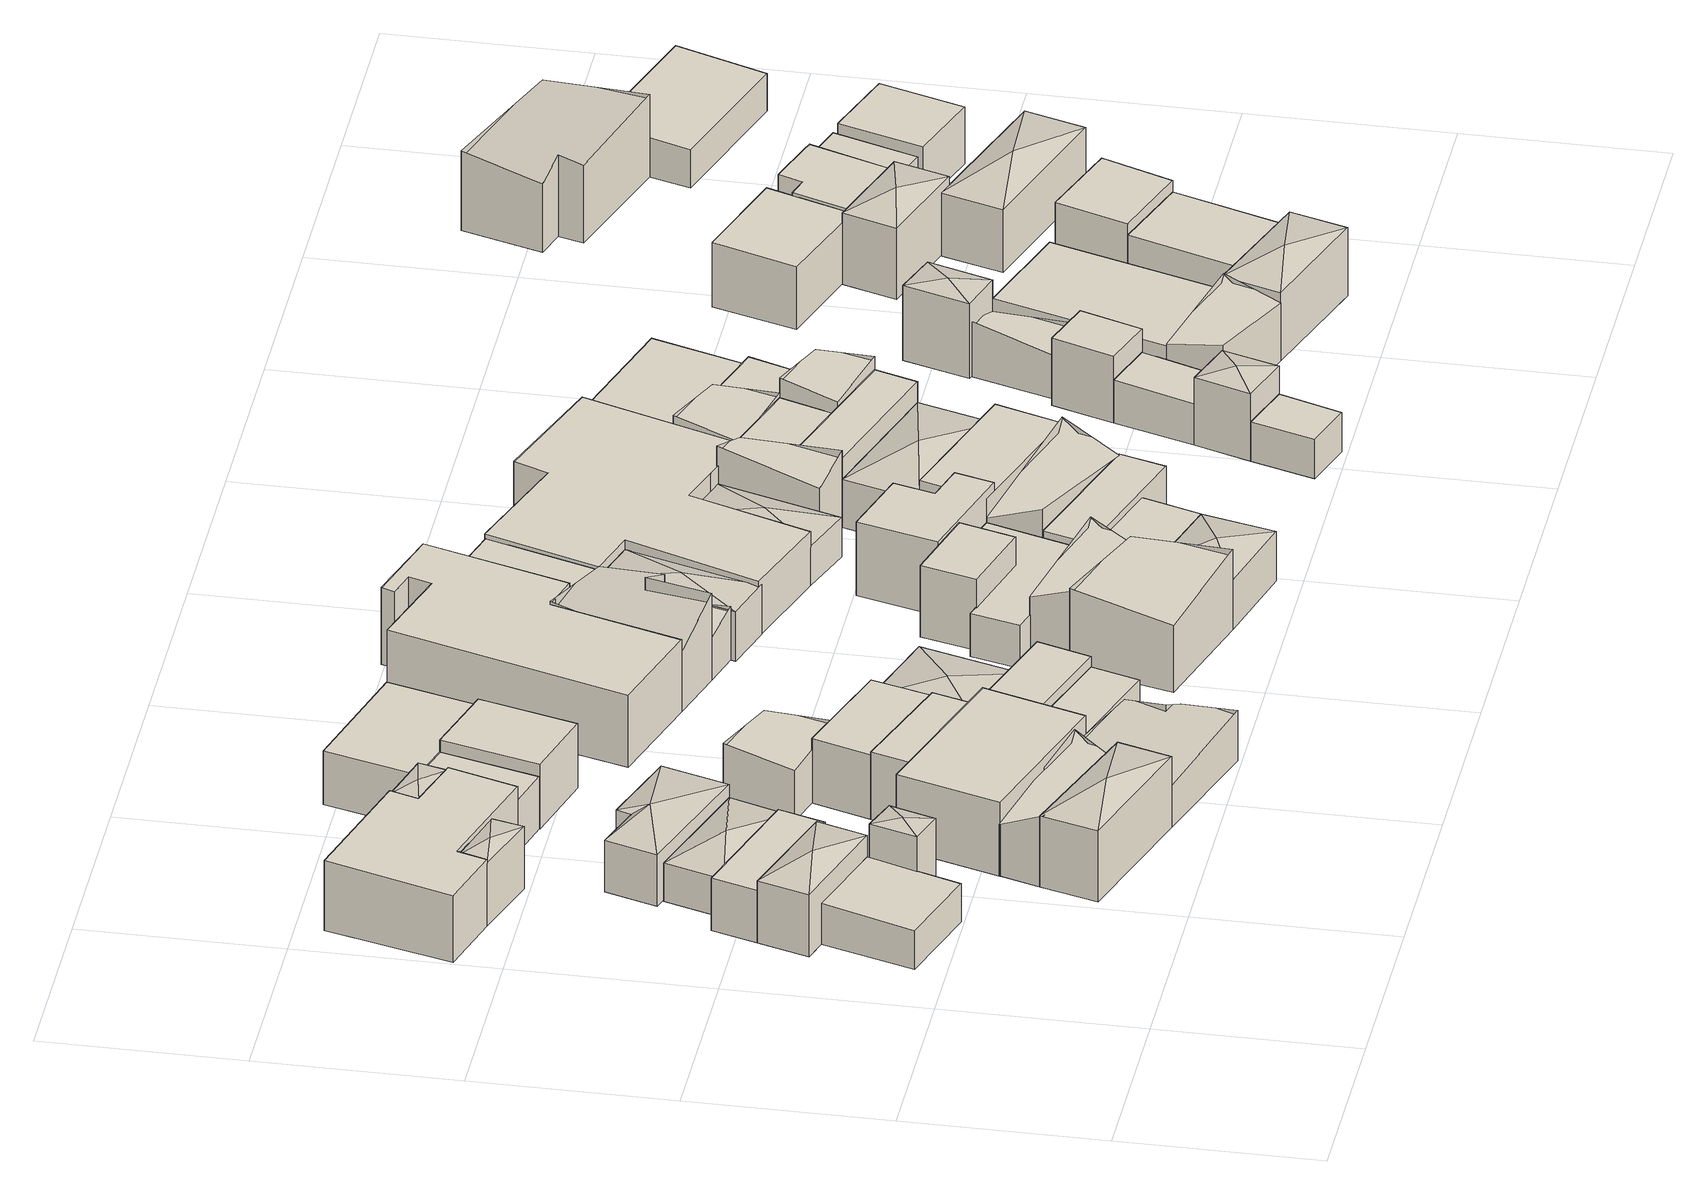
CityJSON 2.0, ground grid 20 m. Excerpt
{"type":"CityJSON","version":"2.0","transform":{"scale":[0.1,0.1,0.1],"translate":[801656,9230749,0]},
"CityObjects":{
"building1":{"type":"Building","attributes":{"Building Type":"Residential","Roof Shape":"shed","Roof Material":"Concrete Aluminum Tile","Roof Material Code":2,"Roof Direction":"northwest","Building Height":4.05,"Roof Slope":16.5,"Footprint Area":90.36,"Solar PV Capacity Low":11.31,"Solar PV Capacity High":14.86,"Solar Annual Energy Low":16313,"Solar Annual Energy High":21499,"Suitable PV Area":67.54},"geometry":[{"type":"MultiSurface","lod":"2.2","boundaries":[[[0,1,2,3]],[[3,2,4,5]],[[2,1,6,4]],[[1,0,7,6]],[[0,3,5,7]],[[5,4,6,7]]]}]},
"building2":{"type":"Building","attributes":{"Building Type":"Residential","Roof Shape":"hip","Roof Material":"Concrete Aluminum Tile","Roof Material Code":2,"Roof Direction":"northwest","Building Height":6.57,"Roof Slope":28.5,"Footprint Area":62.64,"Solar PV Capacity Low":7.84,"Solar PV Capacity High":10.3,"Solar Annual Energy Low":11310,"Solar Annual Energy High":14905,"Suitable PV Area":46.83},"geometry":[{"type":"MultiSurface","lod":"2.2","boundaries":[[[8,9,3,10]],[[10,3,11,12]],[[3,9,13,11]],[[9,8,14,13]],[[8,10,12,14]],[[12,11,15]],[[11,13,15]],[[13,14,15]],[[14,12,15]]]}]},
"building3":{"type":"Building","attributes":{"Building Type":"Residential","Roof Shape":"hip","Roof Material":"Concrete Aluminum Tile","Roof Material Code":2,"Roof Direction":"northwest","Building Height":7.88,"Roof Slope":20.9,"Footprint Area":17.69,"Solar PV Capacity Low":2.22,"Solar PV Capacity High":2.91,"Solar Annual Energy Low":3194,"Solar Annual Energy High":4210,"Suitable PV Area":13.22},"geometry":[{"type":"MultiSurface","lod":"2.2","boundaries":[[[16,17,18,19]],[[19,18,20,21]],[[18,17,22,20]],[[17,16,23,22]],[[16,19,21,23]],[[21,20,24]],[[20,22,24]],[[22,23,24]],[[23,21,24]]]}]},
"building4":{"type":"Building","attributes":{"Building Type":"Residential","Roof Shape":"flat","Roof Material":"Concrete Aluminum Tile","Roof Material Code":2,"Roof Direction":"northwest","Building Height":5.56,"Roof Slope":12.6,"Footprint Area":65.19,"Solar PV Capacity Low":8.16,"Solar PV Capacity High":10.72,"Solar Annual Energy Low":11770,"Solar Annual Energy High":15512,"Suitable PV Area":48.73},"geometry":[{"type":"MultiSurface","lod":"2.2","boundaries":[[[25,8,26,27]],[[27,26,28,29]],[[26,8,30,28]],[[8,25,31,30]],[[25,27,29,31]],[[29,28,30,31]]]}]},
"building5":{"type":"Building","attributes":{"Building Type":"Residential","Roof Shape":"hip","Roof Material":"Concrete Aluminum Tile","Roof Material Code":2,"Roof Direction":"northwest","Building Height":6.7,"Roof Slope":23.6,"Footprint Area":22.86,"Solar PV Capacity Low":2.86,"Solar PV Capacity High":3.76,"Solar Annual Energy Low":4128,"Solar Annual Energy High":5440,"Suitable PV Area":17.09},"geometry":[{"type":"MultiSurface","lod":"2.2","boundaries":[[[32,33,34,35]],[[35,34,36,37]],[[34,33,38,36]],[[33,32,39,38]],[[32,35,37,39]],[[37,36,40]],[[36,38,40]],[[38,39,40]],[[39,37,40]]]}]},
"building6":{"type":"Building","attributes":{"Building Type":"Residential","Roof Shape":"hip","Roof Material":"Concrete Aluminum Tile","Roof Material Code":2,"Roof Direction":"northwest","Building Height":7.65,"Roof Slope":23.1,"Footprint Area":84.24,"Solar PV Capacity Low":10.55,"Solar PV Capacity High":13.85,"Solar Annual Energy Low":15209,"Solar Annual Energy High":20044,"Suitable PV Area":62.97},"geometry":[{"type":"MultiSurface","lod":"2.2","boundaries":[[[41,42,43,44]],[[44,43,45,46]],[[43,42,47,45]],[[42,41,48,47]],[[41,44,46,48]],[[46,45,49]],[[45,47,49]],[[47,48,49]],[[48,46,49]]]}]},
"building7":{"type":"Building","attributes":{"Building Type":"Residential","Roof Shape":"shed","Roof Material":"Concrete Aluminum Tile","Roof Material Code":2,"Roof Direction":"northwest","Building Height":7.07,"Roof Slope":17.5,"Footprint Area":203.33,"Solar PV Capacity Low":25.46,"Solar PV Capacity High":33.44,"Solar Annual Energy Low":36709,"Solar Annual Energy High":48380,"Suitable PV Area":151.99},"geometry":[{"type":"MultiSurface","lod":"2.2","boundaries":[[[33,32,50,51,52,53,54,55]],[[55,54,56,57]],[[54,53,58,56]],[[53,52,59,58]],[[52,51,60,59]],[[51,50,61,60]],[[50,32,62,61]],[[32,33,63,62]],[[33,55,57,63]],[[57,56,58,59,60,61,62,63]]]}]},
"building8":{"type":"Building","attributes":{"Building Type":"Residential","Roof Shape":"hip","Roof Material":"Concrete Aluminum Tile","Roof Material Code":2,"Roof Direction":"northwest","Building Height":4.13,"Roof Slope":25.2,"Footprint Area":80.12,"Solar PV Capacity Low":10.03,"Solar PV Capacity High":13.18,"Solar Annual Energy Low":14465,"Solar Annual Energy High":19064,"Suitable PV Area":59.89},"geometry":[{"type":"MultiSurface","lod":"2.2","boundaries":[[[64,65,66,67]],[[67,66,68,69]],[[66,65,70,68]],[[65,64,71,70]],[[64,67,69,71]],[[69,68,72]],[[68,70,72]],[[70,71,72]],[[71,69,72]]]}]},
"building9":{"type":"Building","attributes":{"Building Type":"Residential","Roof Shape":"gable","Roof Material":"Concrete Aluminum Tile","Roof Material Code":2,"Roof Direction":"northwest","Building Height":5.46,"Roof Slope":30.2,"Footprint Area":66.54,"Solar PV Capacity Low":8.33,"Solar PV Capacity High":10.94,"Solar Annual Energy Low":12014,"Solar Annual Energy High":15833,"Suitable PV Area":49.74},"geometry":[{"type":"MultiSurface","lod":"2.2","boundaries":[[[73,74,44,75]],[[75,44,76,77]],[[44,74,78,76]],[[74,73,79,78]],[[73,75,77,79]],[[77,76,78,79]]]}]},
"building10":{"type":"Building","attributes":{"Building Type":"Residential","Roof Shape":"hip","Roof Material":"Concrete Aluminum Tile","Roof Material Code":2,"Roof Direction":"northwest","Building Height":5.45,"Roof Slope":23.6,"Footprint Area":91.1,"Solar PV Capacity Low":11.41,"Solar PV Capacity High":14.98,"Solar Annual Energy Low":16447,"Solar Annual Energy High":21676,"Suitable PV Area":68.1},"geometry":[{"type":"MultiSurface","lod":"2.2","boundaries":[[[80,81,82,83,66,84]],[[84,66,85,86]],[[66,83,87,85]],[[83,82,88,87]],[[82,81,89,88]],[[81,80,90,89]],[[80,84,86,90]],[[86,85,91]],[[85,87,91]],[[87,88,91]],[[88,89,91]],[[89,90,91]],[[90,86,91]]]}]},
"building11":{"type":"Building","attributes":{"Building Type":"Residential","Roof Shape":"flat","Roof Material":"Concrete Aluminum Tile","Roof Material Code":2,"Roof Direction":"northwest","Building Height":7.86,"Roof Slope":12.2,"Footprint Area":182.09,"Solar PV Capacity Low":22.8,"Solar PV Capacity High":29.94,"Solar Annual Energy Low":32875,"Solar Annual Energy High":43327,"Suitable PV Area":136.11},"geometry":[{"type":"MultiSurface","lod":"2.2","boundaries":[[[92,93,94,95]],[[95,94,96,97]],[[94,93,98,96]],[[93,92,99,98]],[[92,95,97,99]],[[97,96,98,99]]]}]},
"building12":{"type":"Building","attributes":{"Building Type":"Residential","Roof Shape":"hip","Roof Material":"Concrete Aluminum Tile","Roof Material Code":2,"Roof Direction":"northwest","Building Height":6.96,"Roof Slope":22.9,"Footprint Area":18.58,"Solar PV Capacity Low":2.33,"Solar PV Capacity High":3.06,"Solar Annual Energy Low":3354,"Solar Annual Energy High":4420,"Suitable PV Area":13.89},"geometry":[{"type":"MultiSurface","lod":"2.2","boundaries":[[[53,100,51,101]],[[101,51,102,103]],[[51,100,104,102]],[[100,53,105,104]],[[53,101,103,105]],[[103,102,106]],[[102,104,106]],[[104,105,106]],[[105,103,106]]]}]},
"building13":{"type":"Building","attributes":{"Building Type":"Residential","Roof Shape":"flat","Roof Material":"Concrete Aluminum Tile","Roof Material Code":2,"Roof Direction":"northwest","Building Height":5.62,"Roof Slope":10,"Footprint Area":46.84,"Solar PV Capacity Low":5.87,"Solar PV Capacity High":7.7,"Solar Annual Energy Low":8457,"Solar Annual Energy High":11146,"Suitable PV Area":35.02},"geometry":[{"type":"MultiSurface","lod":"2.2","boundaries":[[[50,107,108,101]],[[101,108,109,110]],[[108,107,111,109]],[[107,50,112,111]],[[50,101,110,112]],[[110,109,111,112]]]}]},
"building14":{"type":"Building","attributes":{"Building Type":"Residential","Roof Shape":"gable","Roof Material":"Concrete Aluminum Tile","Roof Material Code":2,"Roof Direction":"northwest","Building Height":4.53,"Roof Slope":30.8,"Footprint Area":119.37,"Solar PV Capacity Low":14.95,"Solar PV Capacity High":19.63,"Solar Annual Energy Low":21551,"Solar Annual Energy High":28402,"Suitable PV Area":89.23},"geometry":[{"type":"MultiSurface","lod":"2.2","boundaries":[[[113,114,75,43,115,116]],[[116,115,117,118]],[[115,43,119,117]],[[43,75,120,119]],[[75,114,121,120]],[[114,113,122,121]],[[113,116,118,122]],[[118,117,119,120,121,122]]]}]},
"building15":{"type":"Building","attributes":{"Building Type":"Residential","Roof Shape":"flat","Roof Material":"Concrete Aluminum Tile","Roof Material Code":2,"Roof Direction":"northwest","Building Height":7.17,"Roof Slope":5.6,"Footprint Area":53.94,"Solar PV Capacity Low":6.75,"Solar PV Capacity High":8.87,"Solar Annual Energy Low":9739,"Solar Annual Energy High":12835,"Suitable PV Area":40.32},"geometry":[{"type":"MultiSurface","lod":"2.2","boundaries":[[[123,124,125,126]],[[126,125,127,128]],[[125,124,129,127]],[[124,123,130,129]],[[123,126,128,130]],[[128,127,129,130]]]}]},
"building16":{"type":"Building","attributes":{"Building Type":"Residential","Roof Shape":"gable","Roof Material":"Concrete Aluminum Tile","Roof Material Code":2,"Roof Direction":"northwest","Building Height":5.39,"Roof Slope":27.5,"Footprint Area":59.87,"Solar PV Capacity Low":7.5,"Solar PV Capacity High":9.84,"Solar Annual Energy Low":10808,"Solar Annual Energy High":14245,"Suitable PV Area":44.75},"geometry":[{"type":"MultiSurface","lod":"2.2","boundaries":[[[131,132,133,134]],[[134,133,135,136]],[[133,132,137,135]],[[132,131,138,137]],[[131,134,136,138]],[[136,135,137,138]]]}]},
"building17":{"type":"Building","attributes":{"Building Type":"Residential","Roof Shape":"flat","Roof Material":"Concrete Glazed Tile","Roof Material Code":1,"Roof Direction":"northwest","Building Height":6.91,"Roof Slope":12.4,"Footprint Area":72.9,"Solar PV Capacity Low":9.13,"Solar PV Capacity High":11.99,"Solar Annual Energy Low":13161,"Solar Annual Energy High":17345,"Suitable PV Area":54.49},"geometry":[{"type":"MultiSurface","lod":"2.2","boundaries":[[[126,125,139,140]],[[140,139,141,142]],[[139,125,143,141]],[[125,126,144,143]],[[126,140,142,144]],[[142,141,143,144]]]}]},
"building18":{"type":"Building","attributes":{"Building Type":"Residential","Roof Shape":"flat","Roof Material":"Concrete Aluminum Tile","Roof Material Code":2,"Roof Direction":"northwest","Building Height":6.95,"Roof Slope":8.4,"Footprint Area":80.74,"Solar PV Capacity Low":10.11,"Solar PV Capacity High":13.28,"Solar Annual Energy Low":14577,"Solar Annual Energy High":19211,"Suitable PV Area":60.35},"geometry":[{"type":"MultiSurface","lod":"2.2","boundaries":[[[145,146,147,108]],[[108,147,148,149]],[[147,146,150,148]],[[146,145,151,150]],[[145,108,149,151]],[[149,148,150,151]]]}]},
"building19":{"type":"Building","attributes":{"Building Type":"Residential","Roof Shape":"flat","Roof Material":"Concrete Aluminum Tile","Roof Material Code":2,"Roof Direction":"northwest","Building Height":5.9,"Roof Slope":10.4,"Footprint Area":54.18,"Solar PV Capacity Low":6.78,"Solar PV Capacity High":8.91,"Solar Annual Energy Low":9783,"Solar Annual Energy High":12893,"Suitable PV Area":40.5},"geometry":[{"type":"MultiSurface","lod":"2.2","boundaries":[[[152,94,153,154]],[[154,153,155,156]],[[153,94,157,155]],[[94,152,158,157]],[[152,154,156,158]],[[156,155,157,158]]]}]},
"building20":{"type":"Building","attributes":{"Building Type":"Residential","Roof Shape":"flat","Roof Material":"Concrete Aluminum Tile","Roof Material Code":2,"Roof Direction":"northwest","Building Height":5.7,"Roof Slope":10.6,"Footprint Area":130.34,"Solar PV Capacity Low":16.32,"Solar PV Capacity High":21.43,"Solar Annual Energy Low":23533,"Solar Annual Energy High":31014,"Suitable PV Area":97.43},"geometry":[{"type":"MultiSurface","lod":"2.2","boundaries":[[[159,101,160,161]],[[161,160,162,163]],[[160,101,164,162]],[[101,159,165,164]],[[159,161,163,165]],[[163,162,164,165]]]}]},
"building21":{"type":"Building","attributes":{"Building Type":"Residential","Roof Shape":"flat","Roof Material":"Concrete Aluminum Tile","Roof Material Code":2,"Roof Direction":"northwest","Building Height":6.98,"Roof Slope":11.7,"Footprint Area":60.49,"Solar PV Capacity Low":7.57,"Solar PV Capacity High":9.95,"Solar Annual Energy Low":10921,"Solar Annual Energy High":14393,"Suitable PV Area":45.22},"geometry":[{"type":"MultiSurface","lod":"2.2","boundaries":[[[95,152,154,166]],[[166,154,167,168]],[[154,152,169,167]],[[152,95,170,169]],[[95,166,168,170]],[[168,167,169,170]]]}]},
"building22":{"type":"Building","attributes":{"Building Type":"Residential","Roof Shape":"hip","Roof Material":"Concrete Aluminum Tile","Roof Material Code":2,"Roof Direction":"northwest","Building Height":5.15,"Roof Slope":21.1,"Footprint Area":102.98,"Solar PV Capacity Low":12.89,"Solar PV Capacity High":16.94,"Solar Annual Energy Low":18592,"Solar Annual Energy High":24503,"Suitable PV Area":76.98},"geometry":[{"type":"MultiSurface","lod":"2.2","boundaries":[[[124,171,172,139]],[[139,172,173,174]],[[172,171,175,173]],[[171,124,176,175]],[[124,139,174,176]],[[174,173,177]],[[173,175,177]],[[175,176,177]],[[176,174,177]]]}]},
"building23":{"type":"Building","attributes":{"Building Type":"Residential","Roof Shape":"shed","Roof Material":"Concrete Aluminum Tile","Roof Material Code":2,"Roof Direction":"northwest","Building Height":7.65,"Roof Slope":12.9,"Footprint Area":341.94,"Solar PV Capacity Low":42.81,"Solar PV Capacity High":56.23,"Solar Annual Energy Low":61735,"Solar Annual Energy High":81362,"Suitable PV Area":255.6},"geometry":[{"type":"MultiSurface","lod":"2.2","boundaries":[[[178,179,180,181,182,183,184,185,186,187]],[[187,186,188,189]],[[186,185,190,188]],[[185,184,191,190]],[[184,183,192,191]],[[183,182,193,192]],[[182,181,194,193]],[[181,180,195,194]],[[180,179,196,195]],[[179,178,197,196]],[[178,187,189,197]],[[189,188,190,191,192,193,194,195,196,197]]]}]},
"building24":{"type":"Building","attributes":{"Building Type":"Residential","Roof Shape":"gable","Roof Material":"Concrete Aluminum Tile","Roof Material Code":2,"Roof Direction":"northwest","Building Height":7.24,"Roof Slope":29.6,"Footprint Area":129.83,"Solar PV Capacity Low":16.26,"Solar PV Capacity High":21.35,"Solar Annual Energy Low":23441,"Solar Annual Energy High":30893,"Suitable PV Area":97.05},"geometry":[{"type":"MultiSurface","lod":"2.2","boundaries":[[[198,199,200,201]],[[201,200,202,203]],[[200,199,204,202]],[[199,198,205,204]],[[198,201,203,205]],[[203,202,204,205]]]}]},
"building25":{"type":"Building","attributes":{"Building Type":"Residential","Roof Shape":"gable","Roof Material":"Concrete Aluminum Tile","Roof Material Code":2,"Roof Direction":"northwest","Building Height":6.43,"Roof Slope":28.6,"Footprint Area":108.66,"Solar PV Capacity Low":13.61,"Solar PV Capacity High":17.87,"Solar Annual Energy Low":19618,"Solar Annual Energy High":25855,"Suitable PV Area":81.22},"geometry":[{"type":"MultiSurface","lod":"2.2","boundaries":[[[206,207,178,187,208,209]],[[209,208,210,211]],[[208,187,212,210]],[[187,178,213,212]],[[178,207,214,213]],[[207,206,215,214]],[[206,209,211,215]],[[211,210,212,213,214,215]]]}]},
"building26":{"type":"Building","attributes":{"Building Type":"Residential","Roof Shape":"gable","Roof Material":"Concrete Aluminum Tile","Roof Material Code":2,"Roof Direction":"northwest","Building Height":4.65,"Roof Slope":31,"Footprint Area":27.52,"Solar PV Capacity Low":3.45,"Solar PV Capacity High":4.53,"Solar Annual Energy Low":4968,"Solar Annual Energy High":6547,"Suitable PV Area":20.57},"geometry":[{"type":"MultiSurface","lod":"2.2","boundaries":[[[209,208,216,206]],[[206,216,217,218]],[[216,208,219,217]],[[208,209,220,219]],[[209,206,218,220]],[[218,217,219,220]]]}]},
"building27":{"type":"Building","attributes":{"Building Type":"Residential","Roof Shape":"gable","Roof Material":"Concrete Aluminum Tile","Roof Material Code":2,"Roof Direction":"northwest","Building Height":6.48,"Roof Slope":29.5,"Footprint Area":51.27,"Solar PV Capacity Low":6.42,"Solar PV Capacity High":8.43,"Solar Annual Energy Low":9256,"Solar Annual Energy High":12198,"Suitable PV Area":38.32},"geometry":[{"type":"MultiSurface","lod":"2.2","boundaries":[[[221,198,201,222]],[[222,201,223,224]],[[201,198,225,223]],[[198,221,226,225]],[[221,222,224,226]],[[224,223,225,226]]]}]},
"building28":{"type":"Building","attributes":{"Building Type":"Residential","Roof Shape":"flat","Roof Material":"Concrete Aluminum Tile","Roof Material Code":2,"Roof Direction":"northwest","Building Height":7.57,"Roof Slope":13.7,"Footprint Area":47.56,"Solar PV Capacity Low":5.96,"Solar PV Capacity High":7.82,"Solar Annual Energy Low":8587,"Solar Annual Energy High":11317,"Suitable PV Area":35.55},"geometry":[{"type":"MultiSurface","lod":"2.2","boundaries":[[[227,228,229,230]],[[230,229,231,232]],[[229,228,233,231]],[[228,227,234,233]],[[227,230,232,234]],[[232,231,233,234]]]}]},
"building29":{"type":"Building","attributes":{"Building Type":"Residential","Roof Shape":"flat","Roof Material":"Concrete Aluminum Tile","Roof Material Code":2,"Roof Direction":"northwest","Building Height":4.64,"Roof Slope":14.8,"Footprint Area":104.94,"Solar PV Capacity Low":13.14,"Solar PV Capacity High":17.26,"Solar Annual Energy Low":18946,"Solar Annual Energy High":24969,"Suitable PV Area":78.44},"geometry":[{"type":"MultiSurface","lod":"2.2","boundaries":[[[229,235,236,222,237,230]],[[230,237,238,239]],[[237,222,240,238]],[[222,236,241,240]],[[236,235,242,241]],[[235,229,243,242]],[[229,230,239,243]],[[239,238,240,241,242,243]]]}]},
"building30":{"type":"Building","attributes":{"Building Type":"Residential","Roof Shape":"hip","Roof Material":"Concrete Aluminum Tile","Roof Material Code":2,"Roof Direction":"northwest","Building Height":5.33,"Roof Slope":26.6,"Footprint Area":74.06,"Solar PV Capacity Low":9.27,"Solar PV Capacity High":12.18,"Solar Annual Energy Low":13371,"Solar Annual Energy High":17622,"Suitable PV Area":55.36},"geometry":[{"type":"MultiSurface","lod":"2.2","boundaries":[[[244,245,246,207]],[[207,246,247,248]],[[246,245,249,247]],[[245,244,250,249]],[[244,207,248,250]],[[248,247,251]],[[247,249,251]],[[249,250,251]],[[250,248,251]]]}]},
"building31":{"type":"Building","attributes":{"Building Type":"Residential","Roof Shape":"hip","Roof Material":"Concrete Aluminum Tile","Roof Material Code":2,"Roof Direction":"northwest","Building Height":5.34,"Roof Slope":24.4,"Footprint Area":71.33,"Solar PV Capacity Low":8.93,"Solar PV Capacity High":11.73,"Solar Annual Energy Low":12878,"Solar Annual Energy High":16972,"Suitable PV Area":53.32},"geometry":[{"type":"MultiSurface","lod":"2.2","boundaries":[[[252,200,253,254]],[[254,253,255,256]],[[253,200,257,255]],[[200,252,258,257]],[[252,254,256,258]],[[256,255,259]],[[255,257,259]],[[257,258,259]],[[258,256,259]]]}]},
"building32":{"type":"Building","attributes":{"Building Type":"Residential","Roof Shape":"shed","Roof Material":"Concrete Aluminum Tile","Roof Material Code":2,"Roof Direction":"northwest","Building Height":5.95,"Roof Slope":17.2,"Footprint Area":70.78,"Solar PV Capacity Low":8.86,"Solar PV Capacity High":11.64,"Solar Annual Energy Low":12780,"Solar Annual Energy High":16842,"Suitable PV Area":52.91},"geometry":[{"type":"MultiSurface","lod":"2.2","boundaries":[[[260,261,179,207]],[[207,179,262,263]],[[179,261,264,262]],[[261,260,265,264]],[[260,207,263,265]],[[263,262,264,265]]]}]},
"building33":{"type":"Building","attributes":{"Building Type":"Residential","Roof Shape":"shed","Roof Material":"Concrete Aluminum Tile","Roof Material Code":2,"Roof Direction":"northwest","Building Height":4.4,"Roof Slope":17,"Footprint Area":71.44,"Solar PV Capacity Low":8.94,"Solar PV Capacity High":11.75,"Solar Annual Energy Low":12898,"Solar Annual Energy High":16999,"Suitable PV Area":53.4},"geometry":[{"type":"MultiSurface","lod":"2.2","boundaries":[[[222,252,266,267]],[[267,266,268,269]],[[266,252,270,268]],[[252,222,271,270]],[[222,267,269,271]],[[269,268,270,271]]]}]},
"building34":{"type":"Building","attributes":{"Building Type":"Residential","Roof Shape":"flat","Roof Material":"Concrete Aluminum Tile","Roof Material Code":2,"Roof Direction":"northwest","Building Height":7.86,"Roof Slope":10.3,"Footprint Area":79.9,"Solar PV Capacity Low":10,"Solar PV Capacity High":13.14,"Solar Annual Energy Low":14425,"Solar Annual Energy High":19011,"Suitable PV Area":59.73},"geometry":[{"type":"MultiSurface","lod":"2.2","boundaries":[[[272,273,274,275,276,277]],[[277,276,278,279]],[[276,275,280,278]],[[275,274,281,280]],[[274,273,282,281]],[[273,272,283,282]],[[272,277,279,283]],[[279,278,280,281,282,283]]]}]},
"building35":{"type":"Building","attributes":{"Building Type":"Residential","Roof Shape":"flat","Roof Material":"Concrete Aluminum Tile","Roof Material Code":2,"Roof Direction":"northwest","Building Height":5.33,"Roof Slope":14,"Footprint Area":73.99,"Solar PV Capacity Low":9.26,"Solar PV Capacity High":12.17,"Solar Annual Energy Low":13358,"Solar Annual Energy High":17605,"Suitable PV Area":55.31},"geometry":[{"type":"MultiSurface","lod":"2.2","boundaries":[[[284,285,286,287]],[[287,286,288,289]],[[286,285,290,288]],[[285,284,291,290]],[[284,287,289,291]],[[289,288,290,291]]]}]},
"building36":{"type":"Building","attributes":{"Building Type":"Residential","Roof Shape":"hip","Roof Material":"Concrete Aluminum Tile","Roof Material Code":2,"Roof Direction":"northwest","Building Height":4.17,"Roof Slope":23.7,"Footprint Area":74.27,"Solar PV Capacity Low":9.3,"Solar PV Capacity High":12.21,"Solar Annual Energy Low":13408,"Solar Annual Energy High":17671,"Suitable PV Area":55.51},"geometry":[{"type":"MultiSurface","lod":"2.2","boundaries":[[[292,293,294,295]],[[295,294,296,297]],[[294,293,298,296]],[[293,292,299,298]],[[292,295,297,299]],[[297,296,300]],[[296,298,300]],[[298,299,300]],[[299,297,300]]]}]},
"building37":{"type":"Building","attributes":{"Building Type":"Residential","Roof Shape":"gable","Roof Material":"Concrete Aluminum Tile","Roof Material Code":2,"Roof Direction":"northwest","Building Height":5.07,"Roof Slope":32.6,"Footprint Area":89.2,"Solar PV Capacity Low":11.17,"Solar PV Capacity High":14.67,"Solar Annual Energy Low":16104,"Solar Annual Energy High":21223,"Suitable PV Area":66.67},"geometry":[{"type":"MultiSurface","lod":"2.2","boundaries":[[[237,287,286,301]],[[301,286,302,303]],[[286,287,304,302]],[[287,237,305,304]],[[237,301,303,305]],[[303,302,304,305]]]}]},
"building38":{"type":"Building","attributes":{"Building Type":"Residential","Roof Shape":"shed","Roof Material":"Concrete Aluminum Tile","Roof Material Code":2,"Roof Direction":"northwest","Building Height":5.76,"Roof Slope":17.5,"Footprint Area":497.66,"Solar PV Capacity Low":62.31,"Solar PV Capacity High":81.84,"Solar Annual Energy Low":89849,"Solar Annual Energy High":118414,"Suitable PV Area":372},"geometry":[{"type":"MultiSurface","lod":"2.2","boundaries":[[[306,307,308,309,310,311,207,246,312,293,292]],[[292,293,313,314]],[[293,312,315,313]],[[312,246,316,315]],[[246,207,317,316]],[[207,311,318,317]],[[311,310,319,318]],[[310,309,320,319]],[[309,308,321,320]],[[308,307,322,321]],[[307,306,323,322]],[[306,292,314,323]],[[314,313,315,316,317,318,319,320,321,322,323]]]}]},
"building39":{"type":"Building","attributes":{"Building Type":"Residential","Roof Shape":"shed","Roof Material":"Concrete Aluminum Tile","Roof Material Code":2,"Roof Direction":"northwest","Building Height":6.98,"Roof Slope":12.8,"Footprint Area":104.23,"Solar PV Capacity Low":13.05,"Solar PV Capacity High":17.14,"Solar Annual Energy Low":18818,"Solar Annual Energy High":24800,"Suitable PV Area":77.91},"geometry":[{"type":"MultiSurface","lod":"2.2","boundaries":[[[324,237,301,325]],[[325,301,326,327]],[[301,237,328,326]],[[237,324,329,328]],[[324,325,327,329]],[[327,326,328,329]]]}]},
"building40":{"type":"Building","attributes":{"Building Type":"Residential","Roof Shape":"gable","Roof Material":"Concrete Aluminum Tile","Roof Material Code":2,"Roof Direction":"northwest","Building Height":6.59,"Roof Slope":29.4,"Footprint Area":47.91,"Solar PV Capacity Low":6,"Solar PV Capacity High":7.88,"Solar Annual Energy Low":8650,"Solar Annual Energy High":11399,"Suitable PV Area":35.81},"geometry":[{"type":"MultiSurface","lod":"2.2","boundaries":[[[330,331,307,295]],[[295,307,332,333]],[[307,331,334,332]],[[331,330,335,334]],[[330,295,333,335]],[[333,332,334,335]]]}]},
"building41":{"type":"Building","attributes":{"Building Type":"Residential","Roof Shape":"hip","Roof Material":"Concrete Aluminum Tile","Roof Material Code":2,"Roof Direction":"northwest","Building Height":5.09,"Roof Slope":25.2,"Footprint Area":121.69,"Solar PV Capacity Low":15.24,"Solar PV Capacity High":20.01,"Solar Annual Energy Low":21971,"Solar Annual Energy High":28956,"Suitable PV Area":90.97},"geometry":[{"type":"MultiSurface","lod":"2.2","boundaries":[[[331,324,325,336]],[[336,325,337,338]],[[325,324,339,337]],[[324,331,340,339]],[[331,336,338,340]],[[338,337,341]],[[337,339,341]],[[339,340,341]],[[340,338,341]]]}]},
"building42":{"type":"Building","attributes":{"Building Type":"Residential","Roof Shape":"shed","Roof Material":"Concrete Aluminum Tile","Roof Material Code":2,"Roof Direction":"northwest","Building Height":6.4,"Roof Slope":17.2,"Footprint Area":47.84,"Solar PV Capacity Low":5.99,"Solar PV Capacity High":7.87,"Solar Annual Energy Low":8637,"Solar Annual Energy High":11383,"Suitable PV Area":35.76},"geometry":[{"type":"MultiSurface","lod":"2.2","boundaries":[[[342,343,344,307]],[[307,344,345,332]],[[344,343,346,345]],[[343,342,347,346]],[[342,307,332,347]],[[332,345,346,347]]]}]},
"building43":{"type":"Building","attributes":{"Building Type":"Residential","Roof Shape":"flat","Roof Material":"Concrete Aluminum Tile","Roof Material Code":2,"Roof Direction":"northwest","Building Height":7.26,"Roof Slope":12,"Footprint Area":67.97,"Solar PV Capacity Low":8.51,"Solar PV Capacity High":11.18,"Solar Annual Energy Low":12272,"Solar Annual Energy High":16174,"Suitable PV Area":50.81},"geometry":[{"type":"MultiSurface","lod":"2.2","boundaries":[[[342,348,336,349]],[[349,336,350,351]],[[336,348,352,350]],[[348,342,353,352]],[[342,349,351,353]],[[351,350,352,353]]]}]},
"building44":{"type":"Building","attributes":{"Building Type":"Residential","Roof Shape":"flat","Roof Material":"Concrete Aluminum Tile","Roof Material Code":2,"Roof Direction":"northwest","Building Height":4.2,"Roof Slope":13.8,"Footprint Area":36.07,"Solar PV Capacity Low":4.52,"Solar PV Capacity High":5.93,"Solar Annual Energy Low":6512,"Solar Annual Energy High":8582,"Suitable PV Area":26.96},"geometry":[{"type":"MultiSurface","lod":"2.2","boundaries":[[[354,355,356,357]],[[357,356,358,359]],[[356,355,360,358]],[[355,354,361,360]],[[354,357,359,361]],[[359,358,360,361]]]}]},
"building45":{"type":"Building","attributes":{"Building Type":"Residential","Roof Shape":"gable","Roof Material":"Concrete Aluminum Tile","Roof Material Code":2,"Roof Direction":"northwest","Building Height":6.12,"Roof Slope":28.7,"Footprint Area":54.8,"Solar PV Capacity Low":6.86,"Solar PV Capacity High":9.01,"Solar Annual Energy Low":9895,"Solar Annual Energy High":13040,"Suitable PV Area":40.97},"geometry":[{"type":"MultiSurface","lod":"2.2","boundaries":[[[307,344,362,363]],[[363,362,364,365]],[[362,344,366,364]],[[344,307,367,366]],[[307,363,365,367]],[[365,364,366,367]]]}]},
"building46":{"type":"Building","attributes":{"Building Type":"Residential","Roof Shape":"hip","Roof Material":"Concrete Aluminum Tile","Roof Material Code":2,"Roof Direction":"northwest","Building Height":7.23,"Roof Slope":21.3,"Footprint Area":32.7,"Solar PV Capacity Low":4.09,"Solar PV Capacity High":5.38,"Solar Annual Energy Low":5905,"Solar Annual Energy High":7782,"Suitable PV Area":24.45},"geometry":[{"type":"MultiSurface","lod":"2.2","boundaries":[[[368,369,355,354]],[[354,355,370,371]],[[355,369,372,370]],[[369,368,373,372]],[[368,354,371,373]],[[371,370,374]],[[370,372,374]],[[372,373,374]],[[373,371,374]]]}]},
"building47":{"type":"Building","attributes":{"Building Type":"Residential","Roof Shape":"gable","Roof Material":"Concrete Aluminum Tile","Roof Material Code":2,"Roof Direction":"northwest","Building Height":7.81,"Roof Slope":33,"Footprint Area":43.65,"Solar PV Capacity Low":5.46,"Solar PV Capacity High":7.18,"Solar Annual Energy Low":7880,"Solar Annual Energy High":10385,"Suitable PV Area":32.63},"geometry":[{"type":"MultiSurface","lod":"2.2","boundaries":[[[375,349,376,344]],[[344,376,377,378]],[[376,349,379,377]],[[349,375,380,379]],[[375,344,378,380]],[[378,377,379,380]]]}]},
"building48":{"type":"Building","attributes":{"Building Type":"Residential","Roof Shape":"shed","Roof Material":"Concrete Aluminum Tile","Roof Material Code":2,"Roof Direction":"northwest","Building Height":4.38,"Roof Slope":17.3,"Footprint Area":45.6,"Solar PV Capacity Low":5.71,"Solar PV Capacity High":7.5,"Solar Annual Energy Low":8232,"Solar Annual Energy High":10849,"Suitable PV Area":34.08},"geometry":[{"type":"MultiSurface","lod":"2.2","boundaries":[[[381,382,369,368]],[[368,369,383,384]],[[369,382,385,383]],[[382,381,386,385]],[[381,368,384,386]],[[384,383,385,386]]]}]},
"building49":{"type":"Building","attributes":{"Building Type":"Residential","Roof Shape":"shed","Roof Material":"Concrete Aluminum Tile","Roof Material Code":2,"Roof Direction":"northwest","Building Height":4.91,"Roof Slope":15.2,"Footprint Area":50.23,"Solar PV Capacity Low":6.29,"Solar PV Capacity High":8.26,"Solar Annual Energy Low":9068,"Solar Annual Energy High":11952,"Suitable PV Area":37.55},"geometry":[{"type":"MultiSurface","lod":"2.2","boundaries":[[[344,376,387,362]],[[362,387,388,389]],[[387,376,390,388]],[[376,344,391,390]],[[344,362,389,391]],[[389,388,390,391]]]}]},
"building50":{"type":"Building","attributes":{"Building Type":"Residential","Roof Shape":"shed","Roof Material":"Concrete Aluminum Tile","Roof Material Code":2,"Roof Direction":"northwest","Building Height":4.16,"Roof Slope":11.4,"Footprint Area":150.67,"Solar PV Capacity Low":18.86,"Solar PV Capacity High":24.78,"Solar Annual Energy Low":27202,"Solar Annual Energy High":35850,"Suitable PV Area":112.62},"geometry":[{"type":"MultiSurface","lod":"2.2","boundaries":[[[392,363,387,393]],[[393,387,394,395]],[[387,363,396,394]],[[363,392,397,396]],[[392,393,395,397]],[[395,394,396,397]]]}]},
"building51":{"type":"Building","attributes":{"Building Type":"Residential","Roof Shape":"shed","Roof Material":"Concrete Aluminum Tile","Roof Material Code":2,"Roof Direction":"northwest","Building Height":7.06,"Roof Slope":11.6,"Footprint Area":35.71,"Solar PV Capacity Low":4.47,"Solar PV Capacity High":5.87,"Solar Annual Energy Low":6448,"Solar Annual Energy High":8498,"Suitable PV Area":26.7},"geometry":[{"type":"MultiSurface","lod":"2.2","boundaries":[[[398,399,382,381]],[[381,382,400,401]],[[382,399,402,400]],[[399,398,403,402]],[[398,381,401,403]],[[401,400,402,403]]]}]},
"building52":{"type":"Building","attributes":{"Building Type":"Residential","Roof Shape":"gable","Roof Material":"Concrete Aluminum Tile","Roof Material Code":2,"Roof Direction":"northwest","Building Height":6.24,"Roof Slope":25.8,"Footprint Area":66.51,"Solar PV Capacity Low":8.33,"Solar PV Capacity High":10.94,"Solar Annual Energy Low":12008,"Solar Annual Energy High":15826,"Suitable PV Area":49.72},"geometry":[{"type":"MultiSurface","lod":"2.2","boundaries":[[[404,405,406,407]],[[407,406,408,409]],[[406,405,410,408]],[[405,404,411,410]],[[404,407,409,411]],[[409,408,410,411]]]}]},
"building53":{"type":"Building","attributes":{"Building Type":"Residential","Roof Shape":"gable","Roof Material":"Concrete Aluminum Tile","Roof Material Code":2,"Roof Direction":"northwest","Building Height":4.61,"Roof Slope":27.1,"Footprint Area":39.28,"Solar PV Capacity Low":4.92,"Solar PV Capacity High":6.46,"Solar Annual Energy Low":7092,"Solar Annual Energy High":9347,"Suitable PV Area":29.36},"geometry":[{"type":"MultiSurface","lod":"2.2","boundaries":[[[412,413,414,415]],[[415,414,416,417]],[[414,413,418,416]],[[413,412,419,418]],[[412,415,417,419]],[[417,416,418,419]]]}]},
"building54":{"type":"Building","attributes":{"Building Type":"Residential","Roof Shape":"flat","Roof Material":"Concrete Aluminum Tile","Roof Material Code":2,"Roof Direction":"northwest","Building Height":5.98,"Roof Slope":7,"Footprint Area":200.42,"Solar PV Capacity Low":25.09,"Solar PV Capacity High":32.96,"Solar Annual Energy Low":36184,"Solar Annual Energy High":47688,"Suitable PV Area":149.81},"geometry":[{"type":"MultiSurface","lod":"2.2","boundaries":[[[415,404,407,420]],[[420,407,421,422]],[[407,404,423,421]],[[404,415,424,423]],[[415,420,422,424]],[[422,421,423,424]]]}]},
"building55":{"type":"Building","attributes":{"Building Type":"Residential","Roof Shape":"hip","Roof Material":"Concrete Aluminum Tile","Roof Material Code":2,"Roof Direction":"northwest","Building Height":7.97,"Roof Slope":20.6,"Footprint Area":32.24,"Solar PV Capacity Low":4.04,"Solar PV Capacity High":5.3,"Solar Annual Energy Low":5820,"Solar Annual Energy High":7671,"Suitable PV Area":24.1},"geometry":[{"type":"MultiSurface","lod":"2.2","boundaries":[[[425,426,415,427]],[[427,415,428,429]],[[415,426,430,428]],[[426,425,431,430]],[[425,427,429,431]],[[429,428,432]],[[428,430,432]],[[430,431,432]],[[431,429,432]]]}]},
"building56":{"type":"Building","attributes":{"Building Type":"Residential","Roof Shape":"hip","Roof Material":"Concrete Aluminum Tile","Roof Material Code":2,"Roof Direction":"northwest","Building Height":7.28,"Roof Slope":22.4,"Footprint Area":78.87,"Solar PV Capacity Low":9.87,"Solar PV Capacity High":12.97,"Solar Annual Energy Low":14239,"Solar Annual Energy High":18766,"Suitable PV Area":58.95},"geometry":[{"type":"MultiSurface","lod":"2.2","boundaries":[[[433,406,434,435]],[[435,434,436,437]],[[434,406,438,436]],[[406,433,439,438]],[[433,435,437,439]],[[437,436,440]],[[436,438,440]],[[438,439,440]],[[439,437,440]]]}]},
"building57":{"type":"Building","attributes":{"Building Type":"Residential","Roof Shape":"shed","Roof Material":"Concrete Aluminum Tile","Roof Material Code":2,"Roof Direction":"northwest","Building Height":6.09,"Roof Slope":14.6,"Footprint Area":103.59,"Solar PV Capacity Low":12.97,"Solar PV Capacity High":17.04,"Solar Annual Energy Low":18703,"Solar Annual Energy High":24649,"Suitable PV Area":77.44},"geometry":[{"type":"MultiSurface","lod":"2.2","boundaries":[[[441,442,443,444]],[[444,443,445,446]],[[443,442,447,445]],[[442,441,448,447]],[[441,444,446,448]],[[446,445,447,448]]]}]},
"building58":{"type":"Building","attributes":{"Building Type":"Residential","Roof Shape":"shed","Roof Material":"Concrete Glazed Tile","Roof Material Code":1,"Roof Direction":"northwest","Building Height":6.55,"Roof Slope":17.7,"Footprint Area":95.31,"Solar PV Capacity Low":11.93,"Solar PV Capacity High":15.67,"Solar Annual Energy Low":17207,"Solar Annual Energy High":22678,"Suitable PV Area":71.24},"geometry":[{"type":"MultiSurface","lod":"2.2","boundaries":[[[449,450,451,452]],[[452,451,453,454]],[[451,450,455,453]],[[450,449,456,455]],[[449,452,454,456]],[[454,453,455,456]]]}]},
"building59":{"type":"Building","attributes":{"Building Type":"Residential","Roof Shape":"shed","Roof Material":"Concrete Aluminum Tile","Roof Material Code":2,"Roof Direction":"northwest","Building Height":7.53,"Roof Slope":19.5,"Footprint Area":65.72,"Solar PV Capacity Low":8.23,"Solar PV Capacity High":10.81,"Solar Annual Energy Low":11866,"Solar Annual Energy High":15638,"Suitable PV Area":49.13},"geometry":[{"type":"MultiSurface","lod":"2.2","boundaries":[[[444,457,458,441]],[[441,458,459,460]],[[458,457,461,459]],[[457,444,462,461]],[[444,441,460,462]],[[460,459,461,462]]]}]},
"building60":{"type":"Building","attributes":{"Building Type":"Residential","Roof Shape":"hip","Roof Material":"Concrete Glazed Tile","Roof Material Code":1,"Roof Direction":"northwest","Building Height":7.63,"Roof Slope":25.9,"Footprint Area":59.03,"Solar PV Capacity Low":7.39,"Solar PV Capacity High":9.71,"Solar Annual Energy Low":10657,"Solar Annual Energy High":14045,"Suitable PV Area":44.12},"geometry":[{"type":"MultiSurface","lod":"2.2","boundaries":[[[463,464,465,466]],[[466,465,467,468]],[[465,464,469,467]],[[464,463,470,469]],[[463,466,468,470]],[[468,467,471]],[[467,469,471]],[[469,470,471]],[[470,468,471]]]}]},
"building61":{"type":"Building","attributes":{"Building Type":"Residential","Roof Shape":"shed","Roof Material":"Concrete Glazed Tile","Roof Material Code":1,"Roof Direction":"northwest","Building Height":6.68,"Roof Slope":18.9,"Footprint Area":66.66,"Solar PV Capacity Low":8.35,"Solar PV Capacity High":10.96,"Solar Annual Energy Low":12035,"Solar Annual Energy High":15861,"Suitable PV Area":49.83},"geometry":[{"type":"MultiSurface","lod":"2.2","boundaries":[[[472,473,474,475,451,476,466,477]],[[477,466,478,479]],[[466,476,480,478]],[[476,451,481,480]],[[451,475,482,481]],[[475,474,483,482]],[[474,473,484,483]],[[473,472,485,484]],[[472,477,479,485]],[[479,478,480,481,482,483,484,485]]]}]},
"building62":{"type":"Building","attributes":{"Building Type":"Residential","Roof Shape":"hip","Roof Material":"Asbestos Sheet","Roof Material Code":4,"Roof Direction":"northwest","Building Height":6.73,"Roof Slope":23.2,"Footprint Area":103.85,"Solar PV Capacity Low":13,"Solar PV Capacity High":17.08,"Solar Annual Energy Low":18749,"Solar Annual Energy High":24710,"Suitable PV Area":77.63},"geometry":[{"type":"MultiSurface","lod":"2.2","boundaries":[[[486,487,488,489]],[[489,488,490,491]],[[488,487,492,490]],[[487,486,493,492]],[[486,489,491,493]],[[491,490,494]],[[490,492,494]],[[492,493,494]],[[493,491,494]]]}]},
"building63":{"type":"Building","attributes":{"Building Type":"Residential","Roof Shape":"shed","Roof Material":"Concrete Glazed Tile","Roof Material Code":1,"Roof Direction":"northwest","Building Height":5.31,"Roof Slope":19.9,"Footprint Area":43.93,"Solar PV Capacity Low":5.5,"Solar PV Capacity High":7.22,"Solar Annual Energy Low":7932,"Solar Annual Energy High":10453,"Suitable PV Area":32.84},"geometry":[{"type":"MultiSurface","lod":"2.2","boundaries":[[[477,476,495,496,472]],[[472,496,497,498]],[[496,495,499,497]],[[495,476,500,499]],[[476,477,501,500]],[[477,472,498,501]],[[497,499,500,501,498]]]}]},
"building64":{"type":"Building","attributes":{"Building Type":"Residential","Roof Shape":"gable","Roof Material":"Clay Tile Shingle","Roof Material Code":3,"Roof Direction":"northwest","Building Height":7.28,"Roof Slope":31.8,"Footprint Area":170.62,"Solar PV Capacity Low":21.36,"Solar PV Capacity High":28.06,"Solar Annual Energy Low":30804,"Solar Annual Energy High":40597,"Suitable PV Area":127.54},"geometry":[{"type":"MultiSurface","lod":"2.2","boundaries":[[[502,503,504,505,506,507]],[[507,506,508,509]],[[506,505,510,508]],[[505,504,511,510]],[[504,503,512,511]],[[503,502,513,512]],[[502,507,509,513]],[[509,508,510,511,512,513]]]}]},
"building65":{"type":"Building","attributes":{"Building Type":"Residential","Roof Shape":"flat","Roof Material":"Concrete Glazed Tile","Roof Material Code":1,"Roof Direction":"northwest","Building Height":6.11,"Roof Slope":12.3,"Footprint Area":70.72,"Solar PV Capacity Low":8.85,"Solar PV Capacity High":11.63,"Solar Annual Energy Low":12768,"Solar Annual Energy High":16828,"Suitable PV Area":52.86},"geometry":[{"type":"MultiSurface","lod":"2.2","boundaries":[[[514,515,516,517]],[[517,516,518,519]],[[516,515,520,518]],[[515,514,521,520]],[[514,517,519,521]],[[519,518,520,521]]]}]},
"building66":{"type":"Building","attributes":{"Building Type":"Residential","Roof Shape":"shed","Roof Material":"Concrete Glazed Tile","Roof Material Code":1,"Roof Direction":"northwest","Building Height":4,"Roof Slope":17.4,"Footprint Area":144.83,"Solar PV Capacity Low":18.13,"Solar PV Capacity High":23.82,"Solar Annual Energy Low":26147,"Solar Annual Energy High":34460,"Suitable PV Area":108.26},"geometry":[{"type":"MultiSurface","lod":"2.2","boundaries":[[[522,523,524,525]],[[525,524,526,527]],[[524,523,528,526]],[[523,522,529,528]],[[522,525,527,529]],[[527,526,528,529]]]}]}
},
"vertices":[
[95,323,0],[66,230,0],[156,203,0],[184,295,0],[156,203,41],[184,295,43],[66,230,41],[95,323,44],
[87,380,0],[71,329,0],[200,345,0],[184,295,66],[200,345,66],[71,329,66],[87,380,66],[136,337,74],
[218,281,0],[183,293,0],[168,246,0],[203,235,0],[168,246,79],[203,235,79],[183,293,79],[218,281,79],[193,264,83],
[101,425,0],[216,340,0],[231,386,0],[216,340,56],[231,386,56],[87,380,56],[101,425,56],
[81,657,0],[73,628,0],[143,606,0],[151,638,0],[143,606,67],[151,638,67],[73,628,67],[81,657,67],[112,632,71],
[229,143,0],[212,86,0],[353,43,0],[369,96,0],[353,43,76],[369,96,76],[212,86,76],[229,143,76],[291,92,85],
[204,623,0],[223,691,0],[164,708,0],[172,736,0],[39,773,0],[4,647,0],[39,773,75],[4,647,71],[172,736,74],[164,708,73],[223,691,73],[204,623,71],[81,657,72],[73,628,71],
[125,418,0],[248,380,0],[268,438,0],[144,477,0],[268,438,41],[144,477,41],[248,380,41],[125,418,41],[196,428,50],
[242,183,0],[228,140,0],[383,138,0],[369,96,55],[383,138,77],[228,140,77],[242,183,55],
[205,532,0],[200,517,0],[151,533,0],[134,481,0],[289,505,0],[268,438,55],[289,505,55],[134,481,55],[151,533,55],[200,517,55],[205,532,55],[208,501,63],
[273,284,0],[241,182,0],[405,132,0],[437,233,0],[405,132,79],[437,233,79],[241,182,79],[273,284,79],
[164,707,0],[231,720,0],[223,691,70],[231,720,70],[164,707,70],[172,736,70],[197,714,73],
[249,611,0],[276,708,0],[276,708,56],[231,720,56],[249,611,56],[204,623,56],
[467,69,0],[480,109,0],[479,4,0],[496,60,0],[479,4,54],[496,60,45],[353,43,45],[383,138,61],[480,109,54],[467,69,60],
[305,272,0],[419,236,0],[432,279,0],[319,316,0],[432,279,72],[319,316,72],[419,236,72],[305,272,72],
[325,454,0],[304,384,0],[382,360,0],[403,430,0],[382,360,63],[403,430,54],[304,384,54],[325,454,63],
[449,339,0],[338,374,0],[449,339,69],[338,374,69],[432,279,69],[319,316,69],
[249,610,0],[326,589,0],[353,686,0],[353,686,69],[276,708,69],[326,589,69],[249,610,69],
[420,180,0],[508,100,0],[523,148,0],[508,100,59],[523,148,59],[405,132,59],[420,180,59],
[257,813,0],[361,684,0],[387,777,0],[361,684,57],[387,777,57],[231,720,57],[257,813,57],
[540,201,0],[523,148,70],[540,201,70],[420,180,70],[437,233,70],
[512,209,0],[542,311,0],[542,311,52],[449,339,52],[512,209,52],[419,236,52],[481,274,61],
[512,648,0],[552,637,0],[593,780,0],[509,804,0],[505,791,0],[533,783,0],[526,760,0],[438,786,0],[370,550,0],[475,519,0],[370,550,77],[475,519,77],[438,786,81],[526,760,81],[533,783,81],[505,791,81],[509,804,82],[593,780,81],[552,637,79],[512,648,79],
[613,184,0],[587,83,0],[705,49,0],[734,149,0],[705,49,86],[734,149,72],[587,83,72],[613,184,85],
[592,556,0],[610,620,0],[534,502,0],[553,567,0],[534,502,93],[553,567,92],[475,519,64],[512,648,82],[610,620,64],[592,556,73],
[573,491,0],[573,491,57],[592,556,46],[534,502,46],[553,567,57],
[624,223,0],[745,188,0],[734,149,65],[745,188,82],[613,184,82],[624,223,65],
[643,328,0],[628,273,0],[708,251,0],[724,306,0],[708,251,76],[724,306,76],[628,273,76],[643,328,76],
[617,277,0],[604,228,0],[777,290,0],[777,290,46],[724,306,46],[745,188,46],[604,228,46],[617,277,46],[708,251,46],
[571,486,0],[622,471,0],[661,605,0],[661,605,53],[610,620,53],[622,471,53],[571,486,53],[616,545,62],
[726,123,0],[797,25,0],[815,98,0],[797,25,53],[815,98,53],[705,49,53],[726,123,53],[761,74,62],
[643,731,0],[584,748,0],[552,637,60],[610,620,60],[584,748,62],[643,731,62],
[828,95,0],[846,160,0],[828,95,44],[846,160,46],[726,123,45],[745,188,47],
[766,336,0],[777,377,0],[704,398,0],[682,318,0],[794,286,0],[805,325,0],[794,286,79],[805,325,79],[682,318,79],[704,398,79],[777,377,79],[766,336,79],
[746,188,0],[892,144,0],[906,190,0],[760,235,0],[906,190,53],[760,235,53],[892,144,53],[746,188,53],
[752,562,0],[714,442,0],[769,423,0],[808,546,0],[769,423,42],[808,546,42],[714,442,42],[752,562,42],[761,493,50],
[923,246,0],[906,190,51],[923,246,76],[760,235,76],[777,290,51],
[793,549,0],[852,532,0],[899,687,0],[773,728,0],[762,694,0],[643,732,0],[617,473,0],[714,442,58],[752,562,61],[617,473,59],[661,605,63],[610,620,63],[643,732,67],[762,694,65],[773,728,67],[899,687,65],[852,532,60],[793,549,61],
[797,356,0],[943,312,0],[923,246,70],[943,312,71],[777,290,71],[797,356,72],
[777,445,0],[820,432,0],[852,532,66],[808,546,82],[820,432,82],[777,445,66],
[966,388,0],[943,312,51],[966,388,51],[797,356,51],[820,432,51],[882,372,62],
[834,475,0],[910,451,0],[928,509,0],[928,509,66],[910,451,64],[834,475,65],
[821,432,0],[980,430,0],[966,388,73],[980,430,73],[821,432,73],[834,475,73],
[1053,68,0],[1000,85,0],[980,22,0],[1031,6,0],[980,22,42],[1031,6,42],[1000,85,42],[1053,68,42],
[948,575,0],[872,598,0],[948,575,61],[872,598,71],[928,509,71],[852,532,61],
[1071,124,0],[1019,141,0],[1000,85,72],[1053,68,72],[1019,141,72],[1071,124,72],[1036,105,78],
[910,452,0],[997,488,0],[997,488,78],[928,509,87],[980,430,87],[910,452,78],
[1097,203,0],[1044,220,0],[1019,141,44],[1071,124,44],[1044,220,46],[1097,203,46],
[1018,554,0],[1018,554,51],[948,575,51],[997,488,49],[928,509,50],
[899,692,0],[1046,649,0],[1018,554,42],[1046,649,44],[872,598,43],[899,692,44],
[1117,264,0],[1065,281,0],[1044,220,71],[1097,203,71],[1065,281,72],[1117,264,72],
[1089,179,0],[1071,123,0],[1178,89,0],[1196,145,0],[1178,89,62],[1196,145,77],[1071,123,77],[1089,179,62],
[1102,363,0],[1075,278,0],[1116,264,0],[1143,350,0],[1116,264,58],[1143,350,46],[1075,278,46],[1102,363,59],
[1250,316,0],[1196,145,60],[1250,316,60],[1089,179,60],[1143,350,60],
[1119,429,0],[1098,363,0],[1164,414,0],[1143,350,80],[1164,414,80],[1098,363,80],[1119,429,80],[1131,389,85],
[1197,147,0],[1302,49,0],[1320,106,0],[1302,49,73],[1320,106,73],[1178,89,73],[1197,147,73],[1249,98,81],
[1268,247,0],[1232,134,0],[1316,107,0],[1352,220,0],[1316,107,61],[1352,220,63],[1232,134,62],[1268,247,64],
[1181,617,0],[1155,534,0],[1260,501,0],[1286,585,0],[1260,501,65],[1286,585,68],[1155,534,67],[1181,617,69],
[1375,290,0],[1289,318,0],[1289,318,79],[1268,247,76],[1375,290,78],[1352,220,75],
[1241,507,0],[1223,453,0],[1322,422,0],[1339,476,0],[1322,422,76],[1339,476,76],[1223,453,76],[1241,507,76],[1281,464,84],
[1358,562,0],[1307,578,0],[1300,554,0],[1278,560,0],[1339,477,0],[1365,559,0],[1339,476,67],[1365,559,70],[1339,477,67],[1260,501,68],[1278,560,70],[1300,554,69],[1307,578,70],[1358,562,70],
[1306,427,0],[1287,366,0],[1443,317,0],[1462,377,0],[1443,317,67],[1462,377,67],[1287,366,67],[1306,427,67],[1374,372,77],
[1388,463,0],[1413,546,0],[1413,546,55],[1358,562,56],[1388,463,53],[1339,477,54],[1365,559,56],
[1273,866,0],[1248,786,0],[1278,777,0],[1271,752,0],[1396,713,0],[1428,818,0],[1396,713,88],[1428,818,73],[1271,752,83],[1278,777,87],[1248,786,73],[1273,866,85],
[1420,543,0],[1393,459,0],[1469,434,0],[1496,518,0],[1469,434,61],[1496,518,61],[1393,459,61],[1420,543,61],
[1411,763,0],[1383,673,0],[1529,628,0],[1558,718,0],[1529,628,40],[1558,718,43],[1383,673,41],[1411,763,44]
]}
